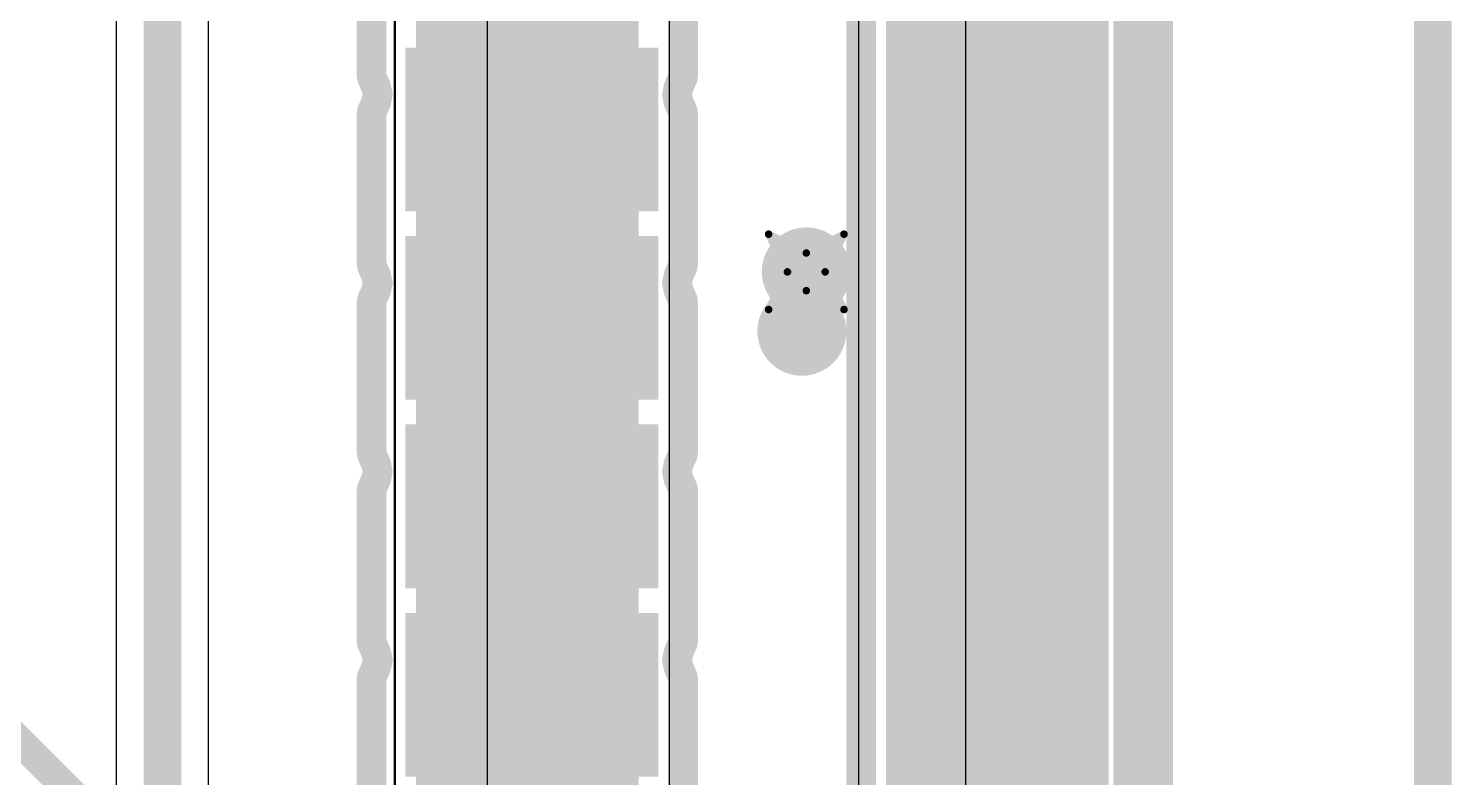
# Model space of a CAD drawing. Header units: inches. Extents: x 0 to 12.4, y -0.6 to 2.2.
# Drawn here: x 2.2605 to 2.638, y 1.3429 to 1.5416 of the extents above; entities that cross this region are included whole.
import ezdxf

# ---------------------------------------------------------------- set-up
doc = ezdxf.new("R2010")
doc.units = ezdxf.units.IN
doc.header["$MEASUREMENT"] = 0
for name, color, linetype in [('Board_Outline', 216, 'Continuous'), ('Bottom Layer', 5, 'Continuous'), ('Dimension', 6, 'Continuous'), ('Drill Drawing', 1, 'Continuous'), ('Top Layer', 1, 'Continuous'), ('Top Paste', 8, 'Continuous'), ('Top Solder', 216, 'Continuous'), ('Via Holes', 16, 'Continuous')]:
    doc.layers.add(name, color=color, linetype=linetype)

# ---------------------------------------------------------------- blocks, each defined once
blk = doc.blocks.new('41_SMD_UFL_M______17')
at = {"layer": 'Top Layer'}
for points in [[(0.31496, -0.03268), (0.37402, -0.03268), (0.37402, -0.06811), (0.31496, -0.06811)], [(0.31496, -0.08268), (0.37402, -0.08268), (0.37402, -0.11811), (0.31496, -0.11811)], [(0.31496, -0.13268), (0.37402, -0.13268), (0.37402, -0.16811), (0.31496, -0.16811)], [(0.31496, -0.18268), (0.37402, -0.18268), (0.37402, -0.21811), (0.31496, -0.21811)]]:
    blk.add_hatch(color=1, dxfattribs=at).paths.add_polyline_path(points)
at = {"layer": 'Top Paste'}
for points in [[(0.31496, -0.03268), (0.37402, -0.03268), (0.37402, -0.06811), (0.31496, -0.06811)], [(0.31496, -0.08268), (0.37402, -0.08268), (0.37402, -0.11811), (0.31496, -0.11811)], [(0.31496, -0.13268), (0.37402, -0.13268), (0.37402, -0.16811), (0.31496, -0.16811)], [(0.31496, -0.18268), (0.37402, -0.18268), (0.37402, -0.21811), (0.31496, -0.21811)]]:
    blk.add_hatch(color=8, dxfattribs=at).paths.add_polyline_path(points)
at = {"layer": 'Top Solder'}
for points in [[(0.31096, -0.02868), (0.37802, -0.02868), (0.37802, -0.07211), (0.31096, -0.07211)], [(0.31096, -0.07868), (0.37802, -0.07868), (0.37802, -0.12211), (0.31096, -0.12211)], [(0.31096, -0.12868), (0.37802, -0.12868), (0.37802, -0.17211), (0.31096, -0.17211)], [(0.31096, -0.17868), (0.37802, -0.17868), (0.37802, -0.22211), (0.31096, -0.22211)]]:
    blk.add_hatch(color=216, dxfattribs=at).paths.add_polyline_path(points)

msp = doc.modelspace()

# ---------------------------------------------------------------- hatches: boundary and pattern name
at = {"layer": 'Bottom Layer'}
h = msp.add_hatch(color=5, dxfattribs=at)
edge = h.paths.add_edge_path()
edge.add_arc((2.46682, 1.47706), 0.01181, 0, 360)
at = {"layer": 'Dimension'}
for points in [[(2.36328, 1.56681), (2.42234, 1.56681), (2.42234, 1.53137), (2.36328, 1.53137)], [(2.36328, 1.56681), (2.42234, 1.56681), (2.42234, 1.53137), (2.36328, 1.53137)], [(2.36328, 1.56681), (2.42234, 1.56681), (2.42234, 1.53137), (2.36328, 1.53137)], [(2.36328, 1.51681), (2.42234, 1.51681), (2.42234, 1.48137), (2.36328, 1.48137)], [(2.36328, 1.51681), (2.42234, 1.51681), (2.42234, 1.48137), (2.36328, 1.48137)], [(2.36328, 1.51681), (2.42234, 1.51681), (2.42234, 1.48137), (2.36328, 1.48137)], [(2.36328, 1.46681), (2.42234, 1.46681), (2.42234, 1.43137), (2.36328, 1.43137)], [(2.36328, 1.46681), (2.42234, 1.46681), (2.42234, 1.43137), (2.36328, 1.43137)], [(2.36328, 1.46681), (2.42234, 1.46681), (2.42234, 1.43137), (2.36328, 1.43137)], [(2.36328, 1.41681), (2.42234, 1.41681), (2.42234, 1.38137), (2.36328, 1.38137)], [(2.36328, 1.41681), (2.42234, 1.41681), (2.42234, 1.38137), (2.36328, 1.38137)], [(2.36328, 1.41681), (2.42234, 1.41681), (2.42234, 1.38137), (2.36328, 1.38137)], [(2.36328, 1.36681), (2.42234, 1.36681), (2.42234, 1.33137), (2.36328, 1.33137)], [(2.36328, 1.36681), (2.42234, 1.36681), (2.42234, 1.33137), (2.36328, 1.33137)], [(2.36328, 1.36681), (2.42234, 1.36681), (2.42234, 1.33137), (2.36328, 1.33137)]]:
    msp.add_hatch(color=6, dxfattribs=at).paths.add_polyline_path(points)
h = msp.add_hatch(color=6, dxfattribs=at)
edge = h.paths.add_edge_path()
edge.add_arc((2.46564, 1.4613), 0.01181, 0, 360)
at = {"layer": 'Top Layer'}
h = msp.add_hatch(color=1, dxfattribs=at)
edge = h.paths.add_edge_path()
edge.add_arc((2.46682, 1.47706), 0.01181, 0, 360)
at = {"layer": 'Via Holes'}
h = msp.add_hatch(color=7, dxfattribs=at)
edge = h.paths.add_edge_path()
edge.add_arc((2.46682, 1.47706), 0.00591, 0, 360)

# ---------------------------------------------------------------- linework, layer by layer
at = {"layer": 'Board_Outline'}
msp.add_lwpolyline([(2.55906, -0.43307, 0.01, 0.01, 0), (2.55906, 1.9685, 0.01, 0.01, 0)], format="xyseb", dxfattribs=at)
at = {"layer": 'Bottom Layer'}
for p, q in [((2.28376, 1.66663), (2.28376, 1.04793)), ((2.30824, 1.04793), (2.30824, 1.66663)), ((2.38224, 0.99192), (2.38224, 1.643)), ((2.35776, 1.63793), (2.35776, 0.99699)), ((2.48068, 1.57121), (2.48068, 0.97894))]:
    msp.add_line(p, q, dxfattribs=at)
for points in [[(2.296, 1.01094, 0.01, 0.01, 0), (2.296, 1.681, 0.01, 0.01, 0)], [(2.37, 0.99192, 0.01, 0.01, 0), (2.37, 1.643, 0.01, 0.01, 0)], [(2.51753, 0.97894, 0.05906, 0.05906, 0), (2.51753, 1.58647, 0.05906, 0.05906, 0)]]:
    msp.add_lwpolyline(points, format="xyseb", dxfattribs=at)
at = {"layer": 'Dimension'}
for points in [[(2.633, 1.03263, 0.01, 0.01, 0), (2.633, 1.9685, 0.01, 0.01, 0)], [(2.55224, -0.41963, 0.00787, 0.00787, 0), (2.55224, 1.95639, 0.00787, 0.00787, 0)], [(2.52076, 1.16208, 0.00787, 0.00787, 0), (2.52076, 1.64437, 0.00787, 0.00787, 0)], [(2.53653, 1.16084, 0.00787, 0.00787, 0), (2.53653, 1.64561, 0.00787, 0.00787, 0)], [(2.49714, 1.16996, 0.00787, 0.00787, 0), (2.49714, 1.63846, 0.00787, 0.00787, 0)], [(2.48137, 1.25524, 0.00787, 0.00787, 0), (2.48137, 1.62991, 0.00787, 0.00787, 0)], [(2.35145, 1.52975, 0.00787, 0.00787, 0), (2.35145, 1.56843, 0.00787, 0.00787, 0)], [(2.43417, 1.56857, 0.00787, 0.00787, 0), (2.43417, 1.52961, 0.00787, 0.00787, 0)], [(2.35145, 1.52975, 0.00787, 0.00787, 0), (2.35145, 1.52961, 0.00787, 0.00787, 0)], [(2.35145, 1.52975, 0.00787, 0.00787, 0), (2.35145, 1.52975, 0.00787, 0.00787, 0)], [(2.35145, 1.52961, 0.00787, 0.00787, 0), (2.35147, 1.52947, 0.00787, 0.00787, 0)], [(2.35147, 1.52947, 0.00787, 0.00787, 0), (2.35152, 1.52898, 0.00787, 0.00787, 0)], [(2.35147, 1.52947, 0.00787, 0.00787, 0), (2.35147, 1.52947, 0.00787, 0.00787, 0)], [(2.35152, 1.52898, 0.00787, 0.00787, 0), (2.35157, 1.52862, 0.00787, 0.00787, 0)], [(2.43405, 1.52862, 0.00787, 0.00787, 0), (2.43417, 1.52961, 0.00787, 0.00787, 0)], [(2.35157, 1.52862, 0.00787, 0.00787, 0), (2.35171, 1.52828, 0.00787, 0.00787, 0)], [(2.35171, 1.52828, 0.00787, 0.00787, 0), (2.35269, 1.52606, 0.00787, 0.00787, 0)], [(2.35171, 1.52828, 0.00787, 0.00787, 0), (2.35171, 1.52828, 0.00787, 0.00787, 0)], [(2.35269, 1.52606, 0.00787, 0.00787, 0), (2.35311, 1.52409, 0.00787, 0.00787, 0)], [(2.43251, 1.52409, 0.00787, 0.00787, 0), (2.43292, 1.52606, 0.00787, 0.00787, 0)], [(2.43292, 1.52606, 0.00787, 0.00787, 0), (2.43405, 1.52862, 0.00787, 0.00787, 0)], [(2.35171, 1.5199, 0.00787, 0.00787, 0), (2.35269, 1.52212, 0.00787, 0.00787, 0)], [(2.35269, 1.52212, 0.00787, 0.00787, 0), (2.35311, 1.52409, 0.00787, 0.00787, 0)], [(2.43251, 1.52409, 0.00787, 0.00787, 0), (2.43292, 1.52212, 0.00787, 0.00787, 0)], [(2.43292, 1.52212, 0.00787, 0.00787, 0), (2.43405, 1.51956, 0.00787, 0.00787, 0)], [(2.35145, 1.51857, 0.00787, 0.00787, 0), (2.35147, 1.51871, 0.00787, 0.00787, 0)], [(2.35145, 1.51843, 0.00787, 0.00787, 0), (2.35145, 1.51857, 0.00787, 0.00787, 0)], [(2.35145, 1.47975, 0.00787, 0.00787, 0), (2.35145, 1.51843, 0.00787, 0.00787, 0)], [(2.35147, 1.51871, 0.00787, 0.00787, 0), (2.35152, 1.5192, 0.00787, 0.00787, 0)], [(2.35147, 1.51871, 0.00787, 0.00787, 0), (2.35147, 1.51871, 0.00787, 0.00787, 0)], [(2.35152, 1.5192, 0.00787, 0.00787, 0), (2.35157, 1.51956, 0.00787, 0.00787, 0)], [(2.35157, 1.51956, 0.00787, 0.00787, 0), (2.35171, 1.5199, 0.00787, 0.00787, 0)], [(2.35171, 1.5199, 0.00787, 0.00787, 0), (2.35171, 1.5199, 0.00787, 0.00787, 0)], [(2.43405, 1.51956, 0.00787, 0.00787, 0), (2.43417, 1.51857, 0.00787, 0.00787, 0)], [(2.43417, 1.51857, 0.00787, 0.00787, 0), (2.43417, 1.47961, 0.00787, 0.00787, 0)], [(2.35145, 1.47975, 0.00787, 0.00787, 0), (2.35145, 1.47961, 0.00787, 0.00787, 0)], [(2.35145, 1.47975, 0.00787, 0.00787, 0), (2.35145, 1.47975, 0.00787, 0.00787, 0)], [(2.35145, 1.47961, 0.00787, 0.00787, 0), (2.35147, 1.47947, 0.00787, 0.00787, 0)], [(2.35147, 1.47947, 0.00787, 0.00787, 0), (2.35152, 1.47898, 0.00787, 0.00787, 0)], [(2.35147, 1.47947, 0.00787, 0.00787, 0), (2.35147, 1.47947, 0.00787, 0.00787, 0)], [(2.35152, 1.47898, 0.00787, 0.00787, 0), (2.35157, 1.47862, 0.00787, 0.00787, 0)], [(2.35157, 1.47862, 0.00787, 0.00787, 0), (2.35171, 1.47828, 0.00787, 0.00787, 0)], [(2.35171, 1.47828, 0.00787, 0.00787, 0), (2.35269, 1.47606, 0.00787, 0.00787, 0)], [(2.35171, 1.47828, 0.00787, 0.00787, 0), (2.35171, 1.47828, 0.00787, 0.00787, 0)], [(2.35269, 1.47606, 0.00787, 0.00787, 0), (2.35311, 1.47409, 0.00787, 0.00787, 0)], [(2.43251, 1.47409, 0.00787, 0.00787, 0), (2.43292, 1.47606, 0.00787, 0.00787, 0)], [(2.43292, 1.47606, 0.00787, 0.00787, 0), (2.43405, 1.47862, 0.00787, 0.00787, 0)], [(2.43405, 1.47862, 0.00787, 0.00787, 0), (2.43417, 1.47961, 0.00787, 0.00787, 0)], [(2.35269, 1.47212, 0.00787, 0.00787, 0), (2.35311, 1.47409, 0.00787, 0.00787, 0)], [(2.43251, 1.47409, 0.00787, 0.00787, 0), (2.43292, 1.47212, 0.00787, 0.00787, 0)], [(2.35145, 1.46857, 0.00787, 0.00787, 0), (2.35147, 1.46871, 0.00787, 0.00787, 0)], [(2.35145, 1.46843, 0.00787, 0.00787, 0), (2.35145, 1.46857, 0.00787, 0.00787, 0)], [(2.35147, 1.46871, 0.00787, 0.00787, 0), (2.35152, 1.4692, 0.00787, 0.00787, 0)], [(2.35147, 1.46871, 0.00787, 0.00787, 0), (2.35147, 1.46871, 0.00787, 0.00787, 0)], [(2.35152, 1.4692, 0.00787, 0.00787, 0), (2.35157, 1.46956, 0.00787, 0.00787, 0)], [(2.35157, 1.46956, 0.00787, 0.00787, 0), (2.35171, 1.4699, 0.00787, 0.00787, 0)], [(2.35171, 1.4699, 0.00787, 0.00787, 0), (2.35269, 1.47212, 0.00787, 0.00787, 0)], [(2.35171, 1.4699, 0.00787, 0.00787, 0), (2.35171, 1.4699, 0.00787, 0.00787, 0)], [(2.43292, 1.47212, 0.00787, 0.00787, 0), (2.43405, 1.46956, 0.00787, 0.00787, 0)], [(2.43405, 1.46956, 0.00787, 0.00787, 0), (2.43417, 1.46857, 0.00787, 0.00787, 0)], [(2.43417, 1.46857, 0.00787, 0.00787, 0), (2.43417, 1.42961, 0.00787, 0.00787, 0)], [(2.35145, 1.42975, 0.00787, 0.00787, 0), (2.35145, 1.46843, 0.00787, 0.00787, 0)], [(2.35145, 1.42975, 0.00787, 0.00787, 0), (2.35145, 1.42961, 0.00787, 0.00787, 0)], [(2.35145, 1.42975, 0.00787, 0.00787, 0), (2.35145, 1.42975, 0.00787, 0.00787, 0)], [(2.35145, 1.42961, 0.00787, 0.00787, 0), (2.35147, 1.42947, 0.00787, 0.00787, 0)], [(2.35147, 1.42947, 0.00787, 0.00787, 0), (2.35152, 1.42898, 0.00787, 0.00787, 0)], [(2.35147, 1.42947, 0.00787, 0.00787, 0), (2.35147, 1.42947, 0.00787, 0.00787, 0)], [(2.35152, 1.42898, 0.00787, 0.00787, 0), (2.35157, 1.42862, 0.00787, 0.00787, 0)], [(2.35157, 1.42862, 0.00787, 0.00787, 0), (2.35171, 1.42828, 0.00787, 0.00787, 0)], [(2.35171, 1.42828, 0.00787, 0.00787, 0), (2.35269, 1.42606, 0.00787, 0.00787, 0)], [(2.35171, 1.42828, 0.00787, 0.00787, 0), (2.35171, 1.42828, 0.00787, 0.00787, 0)], [(2.43292, 1.42606, 0.00787, 0.00787, 0), (2.43405, 1.42862, 0.00787, 0.00787, 0)], [(2.43405, 1.42862, 0.00787, 0.00787, 0), (2.43417, 1.42961, 0.00787, 0.00787, 0)], [(2.35269, 1.42606, 0.00787, 0.00787, 0), (2.35311, 1.42409, 0.00787, 0.00787, 0)], [(2.35269, 1.42212, 0.00787, 0.00787, 0), (2.35311, 1.42409, 0.00787, 0.00787, 0)], [(2.43251, 1.42409, 0.00787, 0.00787, 0), (2.43292, 1.42606, 0.00787, 0.00787, 0)], [(2.43251, 1.42409, 0.00787, 0.00787, 0), (2.43292, 1.42212, 0.00787, 0.00787, 0)], [(2.35152, 1.4192, 0.00787, 0.00787, 0), (2.35157, 1.41956, 0.00787, 0.00787, 0)], [(2.35157, 1.41956, 0.00787, 0.00787, 0), (2.35171, 1.4199, 0.00787, 0.00787, 0)], [(2.35171, 1.4199, 0.00787, 0.00787, 0), (2.35269, 1.42212, 0.00787, 0.00787, 0)], [(2.35171, 1.4199, 0.00787, 0.00787, 0), (2.35171, 1.4199, 0.00787, 0.00787, 0)], [(2.43292, 1.42212, 0.00787, 0.00787, 0), (2.43405, 1.41956, 0.00787, 0.00787, 0)], [(2.43405, 1.41956, 0.00787, 0.00787, 0), (2.43417, 1.41857, 0.00787, 0.00787, 0)], [(2.35145, 1.41857, 0.00787, 0.00787, 0), (2.35147, 1.41871, 0.00787, 0.00787, 0)], [(2.35145, 1.41843, 0.00787, 0.00787, 0), (2.35145, 1.41857, 0.00787, 0.00787, 0)], [(2.35145, 1.37975, 0.00787, 0.00787, 0), (2.35145, 1.41843, 0.00787, 0.00787, 0)], [(2.35147, 1.41871, 0.00787, 0.00787, 0), (2.35152, 1.4192, 0.00787, 0.00787, 0)], [(2.35147, 1.41871, 0.00787, 0.00787, 0), (2.35147, 1.41871, 0.00787, 0.00787, 0)], [(2.43417, 1.41857, 0.00787, 0.00787, 0), (2.43417, 1.37961, 0.00787, 0.00787, 0)], [(2.22395, 1.38671, 0.00787, 0.00787, 0), (2.3131, 1.29755, 0.00787, 0.00787, 0)], [(2.35145, 1.37975, 0.00787, 0.00787, 0), (2.35145, 1.37961, 0.00787, 0.00787, 0)], [(2.35145, 1.37975, 0.00787, 0.00787, 0), (2.35145, 1.37975, 0.00787, 0.00787, 0)], [(2.35145, 1.37961, 0.00787, 0.00787, 0), (2.35147, 1.37947, 0.00787, 0.00787, 0)], [(2.35147, 1.37947, 0.00787, 0.00787, 0), (2.35151, 1.3791, 0.00787, 0.00787, 0)], [(2.35147, 1.37947, 0.00787, 0.00787, 0), (2.35147, 1.37947, 0.00787, 0.00787, 0)], [(2.35151, 1.3791, 0.00787, 0.00787, 0), (2.35157, 1.37862, 0.00787, 0.00787, 0)], [(2.35157, 1.37862, 0.00787, 0.00787, 0), (2.35171, 1.37828, 0.00787, 0.00787, 0)], [(2.35171, 1.37828, 0.00787, 0.00787, 0), (2.35269, 1.37606, 0.00787, 0.00787, 0)], [(2.35171, 1.37828, 0.00787, 0.00787, 0), (2.35171, 1.37828, 0.00787, 0.00787, 0)], [(2.43298, 1.3762, 0.00787, 0.00787, 0), (2.43405, 1.37862, 0.00787, 0.00787, 0)], [(2.43405, 1.37862, 0.00787, 0.00787, 0), (2.43417, 1.37961, 0.00787, 0.00787, 0)], [(2.35269, 1.37606, 0.00787, 0.00787, 0), (2.35311, 1.37409, 0.00787, 0.00787, 0)], [(2.43251, 1.37409, 0.00787, 0.00787, 0), (2.43292, 1.37606, 0.00787, 0.00787, 0)], [(2.43292, 1.37606, 0.00787, 0.00787, 0), (2.43298, 1.3762, 0.00787, 0.00787, 0)], [(2.35171, 1.3699, 0.00787, 0.00787, 0), (2.35269, 1.37212, 0.00787, 0.00787, 0)], [(2.35269, 1.37212, 0.00787, 0.00787, 0), (2.35311, 1.37409, 0.00787, 0.00787, 0)], [(2.43251, 1.37409, 0.00787, 0.00787, 0), (2.43292, 1.37212, 0.00787, 0.00787, 0)], [(2.43292, 1.37212, 0.00787, 0.00787, 0), (2.43405, 1.36956, 0.00787, 0.00787, 0)], [(2.35145, 1.36857, 0.00787, 0.00787, 0), (2.35147, 1.36871, 0.00787, 0.00787, 0)], [(2.35145, 1.36843, 0.00787, 0.00787, 0), (2.35145, 1.36857, 0.00787, 0.00787, 0)], [(2.35145, 1.32975, 0.00787, 0.00787, 0), (2.35145, 1.36843, 0.00787, 0.00787, 0)], [(2.35147, 1.36871, 0.00787, 0.00787, 0), (2.35152, 1.3692, 0.00787, 0.00787, 0)], [(2.35147, 1.36871, 0.00787, 0.00787, 0), (2.35147, 1.36871, 0.00787, 0.00787, 0)], [(2.35152, 1.3692, 0.00787, 0.00787, 0), (2.35157, 1.36956, 0.00787, 0.00787, 0)], [(2.35157, 1.36956, 0.00787, 0.00787, 0), (2.35171, 1.3699, 0.00787, 0.00787, 0)], [(2.35171, 1.3699, 0.00787, 0.00787, 0), (2.35171, 1.3699, 0.00787, 0.00787, 0)], [(2.43405, 1.36956, 0.00787, 0.00787, 0), (2.43417, 1.36857, 0.00787, 0.00787, 0)], [(2.43417, 1.36857, 0.00787, 0.00787, 0), (2.43417, 1.32961, 0.00787, 0.00787, 0)]]:
    msp.add_lwpolyline(points, format="xyseb", dxfattribs=at)
for points in [[(2.34948, 1.52975, 0.00394, 0.00394, 1), (2.35342, 1.52975, 0.00394, 0.00394, 1)], [(2.34948, 1.52975, 0.00394, 0.00394, 1), (2.35342, 1.52975, 0.00394, 0.00394, 1)], [(2.34948, 1.52975, 0.00394, 0.00394, 1), (2.35342, 1.52975, 0.00394, 0.00394, 1)], [(2.34948, 1.52975, 0.00394, 0.00394, 1), (2.35342, 1.52975, 0.00394, 0.00394, 1)], [(2.34948, 1.52961, 0.00394, 0.00394, 1), (2.35342, 1.52961, 0.00394, 0.00394, 1)], [(2.34948, 1.52961, 0.00394, 0.00394, 1), (2.35342, 1.52961, 0.00394, 0.00394, 1)], [(2.3495, 1.52947, 0.00394, 0.00394, 1), (2.35344, 1.52947, 0.00394, 0.00394, 1)], [(2.3495, 1.52947, 0.00394, 0.00394, 1), (2.35344, 1.52947, 0.00394, 0.00394, 1)], [(2.3495, 1.52947, 0.00394, 0.00394, 1), (2.35344, 1.52947, 0.00394, 0.00394, 1)], [(2.3495, 1.52947, 0.00394, 0.00394, 1), (2.35344, 1.52947, 0.00394, 0.00394, 1)], [(2.34955, 1.52898, 0.00394, 0.00394, 1), (2.35349, 1.52898, 0.00394, 0.00394, 1)], [(2.34955, 1.52898, 0.00394, 0.00394, 1), (2.35349, 1.52898, 0.00394, 0.00394, 1)], [(2.4322, 1.52961, 0.00394, 0.00394, 1), (2.43614, 1.52961, 0.00394, 0.00394, 1)], [(2.4322, 1.52961, 0.00394, 0.00394, 1), (2.43614, 1.52961, 0.00394, 0.00394, 1)], [(2.3496, 1.52862, 0.00394, 0.00394, 1), (2.35353, 1.52862, 0.00394, 0.00394, 1)], [(2.3496, 1.52862, 0.00394, 0.00394, 1), (2.35353, 1.52862, 0.00394, 0.00394, 1)], [(2.34975, 1.52828, 0.00394, 0.00394, 1), (2.35368, 1.52828, 0.00394, 0.00394, 1)], [(2.34975, 1.52828, 0.00394, 0.00394, 1), (2.35368, 1.52828, 0.00394, 0.00394, 1)], [(2.34975, 1.52828, 0.00394, 0.00394, 1), (2.35368, 1.52828, 0.00394, 0.00394, 1)], [(2.34975, 1.52828, 0.00394, 0.00394, 1), (2.35368, 1.52828, 0.00394, 0.00394, 1)], [(2.35073, 1.52606, 0.00394, 0.00394, 1), (2.35466, 1.52606, 0.00394, 0.00394, 1)], [(2.35073, 1.52606, 0.00394, 0.00394, 1), (2.35466, 1.52606, 0.00394, 0.00394, 1)], [(2.43096, 1.52606, 0.00394, 0.00394, 1), (2.43489, 1.52606, 0.00394, 0.00394, 1)], [(2.43096, 1.52606, 0.00394, 0.00394, 1), (2.43489, 1.52606, 0.00394, 0.00394, 1)], [(2.43208, 1.52862, 0.00394, 0.00394, 1), (2.43602, 1.52862, 0.00394, 0.00394, 1)], [(2.43208, 1.52862, 0.00394, 0.00394, 1), (2.43602, 1.52862, 0.00394, 0.00394, 1)], [(2.35073, 1.52212, 0.00394, 0.00394, 1), (2.35466, 1.52212, 0.00394, 0.00394, 1)], [(2.35073, 1.52212, 0.00394, 0.00394, 1), (2.35466, 1.52212, 0.00394, 0.00394, 1)], [(2.35114, 1.52409, 0.00394, 0.00394, 1), (2.35508, 1.52409, 0.00394, 0.00394, 1)], [(2.35114, 1.52409, 0.00394, 0.00394, 1), (2.35508, 1.52409, 0.00394, 0.00394, 1)], [(2.43054, 1.52409, 0.00394, 0.00394, 1), (2.43448, 1.52409, 0.00394, 0.00394, 1)], [(2.43054, 1.52409, 0.00394, 0.00394, 1), (2.43448, 1.52409, 0.00394, 0.00394, 1)], [(2.43096, 1.52212, 0.00394, 0.00394, 1), (2.43489, 1.52212, 0.00394, 0.00394, 1)], [(2.43096, 1.52212, 0.00394, 0.00394, 1), (2.43489, 1.52212, 0.00394, 0.00394, 1)], [(2.34948, 1.51857, 0.00394, 0.00394, 1), (2.35342, 1.51857, 0.00394, 0.00394, 1)], [(2.34948, 1.51857, 0.00394, 0.00394, 1), (2.35342, 1.51857, 0.00394, 0.00394, 1)], [(2.34948, 1.51843, 0.00394, 0.00394, 1), (2.35342, 1.51843, 0.00394, 0.00394, 1)], [(2.34948, 1.51843, 0.00394, 0.00394, 1), (2.35342, 1.51843, 0.00394, 0.00394, 1)], [(2.3495, 1.51871, 0.00394, 0.00394, 1), (2.35344, 1.51871, 0.00394, 0.00394, 1)], [(2.3495, 1.51871, 0.00394, 0.00394, 1), (2.35344, 1.51871, 0.00394, 0.00394, 1)], [(2.3495, 1.51871, 0.00394, 0.00394, 1), (2.35344, 1.51871, 0.00394, 0.00394, 1)], [(2.3495, 1.51871, 0.00394, 0.00394, 1), (2.35344, 1.51871, 0.00394, 0.00394, 1)], [(2.34955, 1.5192, 0.00394, 0.00394, 1), (2.35349, 1.5192, 0.00394, 0.00394, 1)], [(2.34955, 1.5192, 0.00394, 0.00394, 1), (2.35349, 1.5192, 0.00394, 0.00394, 1)], [(2.3496, 1.51956, 0.00394, 0.00394, 1), (2.35353, 1.51956, 0.00394, 0.00394, 1)], [(2.3496, 1.51956, 0.00394, 0.00394, 1), (2.35353, 1.51956, 0.00394, 0.00394, 1)], [(2.34975, 1.5199, 0.00394, 0.00394, 1), (2.35368, 1.5199, 0.00394, 0.00394, 1)], [(2.34975, 1.5199, 0.00394, 0.00394, 1), (2.35368, 1.5199, 0.00394, 0.00394, 1)], [(2.34975, 1.5199, 0.00394, 0.00394, 1), (2.35368, 1.5199, 0.00394, 0.00394, 1)], [(2.34975, 1.5199, 0.00394, 0.00394, 1), (2.35368, 1.5199, 0.00394, 0.00394, 1)], [(2.43208, 1.51956, 0.00394, 0.00394, 1), (2.43602, 1.51956, 0.00394, 0.00394, 1)], [(2.43208, 1.51956, 0.00394, 0.00394, 1), (2.43602, 1.51956, 0.00394, 0.00394, 1)], [(2.4322, 1.51857, 0.00394, 0.00394, 1), (2.43614, 1.51857, 0.00394, 0.00394, 1)], [(2.4322, 1.51857, 0.00394, 0.00394, 1), (2.43614, 1.51857, 0.00394, 0.00394, 1)], [(2.34948, 1.47975, 0.00394, 0.00394, 1), (2.35342, 1.47975, 0.00394, 0.00394, 1)], [(2.34948, 1.47975, 0.00394, 0.00394, 1), (2.35342, 1.47975, 0.00394, 0.00394, 1)], [(2.34948, 1.47975, 0.00394, 0.00394, 1), (2.35342, 1.47975, 0.00394, 0.00394, 1)], [(2.34948, 1.47975, 0.00394, 0.00394, 1), (2.35342, 1.47975, 0.00394, 0.00394, 1)], [(2.34948, 1.47961, 0.00394, 0.00394, 1), (2.35342, 1.47961, 0.00394, 0.00394, 1)], [(2.34948, 1.47961, 0.00394, 0.00394, 1), (2.35342, 1.47961, 0.00394, 0.00394, 1)], [(2.3495, 1.47947, 0.00394, 0.00394, 1), (2.35344, 1.47947, 0.00394, 0.00394, 1)], [(2.3495, 1.47947, 0.00394, 0.00394, 1), (2.35344, 1.47947, 0.00394, 0.00394, 1)], [(2.3495, 1.47947, 0.00394, 0.00394, 1), (2.35344, 1.47947, 0.00394, 0.00394, 1)], [(2.3495, 1.47947, 0.00394, 0.00394, 1), (2.35344, 1.47947, 0.00394, 0.00394, 1)], [(2.34955, 1.47898, 0.00394, 0.00394, 1), (2.35349, 1.47898, 0.00394, 0.00394, 1)], [(2.34955, 1.47898, 0.00394, 0.00394, 1), (2.35349, 1.47898, 0.00394, 0.00394, 1)], [(2.3496, 1.47862, 0.00394, 0.00394, 1), (2.35353, 1.47862, 0.00394, 0.00394, 1)], [(2.3496, 1.47862, 0.00394, 0.00394, 1), (2.35353, 1.47862, 0.00394, 0.00394, 1)], [(2.34975, 1.47828, 0.00394, 0.00394, 1), (2.35368, 1.47828, 0.00394, 0.00394, 1)], [(2.34975, 1.47828, 0.00394, 0.00394, 1), (2.35368, 1.47828, 0.00394, 0.00394, 1)], [(2.34975, 1.47828, 0.00394, 0.00394, 1), (2.35368, 1.47828, 0.00394, 0.00394, 1)], [(2.34975, 1.47828, 0.00394, 0.00394, 1), (2.35368, 1.47828, 0.00394, 0.00394, 1)], [(2.35073, 1.47606, 0.00394, 0.00394, 1), (2.35466, 1.47606, 0.00394, 0.00394, 1)], [(2.35073, 1.47606, 0.00394, 0.00394, 1), (2.35466, 1.47606, 0.00394, 0.00394, 1)], [(2.43096, 1.47606, 0.00394, 0.00394, 1), (2.43489, 1.47606, 0.00394, 0.00394, 1)], [(2.43096, 1.47606, 0.00394, 0.00394, 1), (2.43489, 1.47606, 0.00394, 0.00394, 1)], [(2.43208, 1.47862, 0.00394, 0.00394, 1), (2.43602, 1.47862, 0.00394, 0.00394, 1)], [(2.43208, 1.47862, 0.00394, 0.00394, 1), (2.43602, 1.47862, 0.00394, 0.00394, 1)], [(2.4322, 1.47961, 0.00394, 0.00394, 1), (2.43614, 1.47961, 0.00394, 0.00394, 1)], [(2.4322, 1.47961, 0.00394, 0.00394, 1), (2.43614, 1.47961, 0.00394, 0.00394, 1)], [(2.35114, 1.47409, 0.00394, 0.00394, 1), (2.35508, 1.47409, 0.00394, 0.00394, 1)], [(2.35114, 1.47409, 0.00394, 0.00394, 1), (2.35508, 1.47409, 0.00394, 0.00394, 1)], [(2.43054, 1.47409, 0.00394, 0.00394, 1), (2.43448, 1.47409, 0.00394, 0.00394, 1)], [(2.43054, 1.47409, 0.00394, 0.00394, 1), (2.43448, 1.47409, 0.00394, 0.00394, 1)], [(2.34948, 1.46857, 0.00394, 0.00394, 1), (2.35342, 1.46857, 0.00394, 0.00394, 1)], [(2.34948, 1.46857, 0.00394, 0.00394, 1), (2.35342, 1.46857, 0.00394, 0.00394, 1)], [(2.3495, 1.46871, 0.00394, 0.00394, 1), (2.35344, 1.46871, 0.00394, 0.00394, 1)], [(2.3495, 1.46871, 0.00394, 0.00394, 1), (2.35344, 1.46871, 0.00394, 0.00394, 1)], [(2.3495, 1.46871, 0.00394, 0.00394, 1), (2.35344, 1.46871, 0.00394, 0.00394, 1)], [(2.3495, 1.46871, 0.00394, 0.00394, 1), (2.35344, 1.46871, 0.00394, 0.00394, 1)], [(2.34955, 1.4692, 0.00394, 0.00394, 1), (2.35349, 1.4692, 0.00394, 0.00394, 1)], [(2.34955, 1.4692, 0.00394, 0.00394, 1), (2.35349, 1.4692, 0.00394, 0.00394, 1)], [(2.3496, 1.46956, 0.00394, 0.00394, 1), (2.35353, 1.46956, 0.00394, 0.00394, 1)], [(2.3496, 1.46956, 0.00394, 0.00394, 1), (2.35353, 1.46956, 0.00394, 0.00394, 1)], [(2.34975, 1.4699, 0.00394, 0.00394, 1), (2.35368, 1.4699, 0.00394, 0.00394, 1)], [(2.34975, 1.4699, 0.00394, 0.00394, 1), (2.35368, 1.4699, 0.00394, 0.00394, 1)], [(2.34975, 1.4699, 0.00394, 0.00394, 1), (2.35368, 1.4699, 0.00394, 0.00394, 1)], [(2.34975, 1.4699, 0.00394, 0.00394, 1), (2.35368, 1.4699, 0.00394, 0.00394, 1)], [(2.35073, 1.47212, 0.00394, 0.00394, 1), (2.35466, 1.47212, 0.00394, 0.00394, 1)], [(2.35073, 1.47212, 0.00394, 0.00394, 1), (2.35466, 1.47212, 0.00394, 0.00394, 1)], [(2.43096, 1.47212, 0.00394, 0.00394, 1), (2.43489, 1.47212, 0.00394, 0.00394, 1)], [(2.43096, 1.47212, 0.00394, 0.00394, 1), (2.43489, 1.47212, 0.00394, 0.00394, 1)], [(2.43208, 1.46956, 0.00394, 0.00394, 1), (2.43602, 1.46956, 0.00394, 0.00394, 1)], [(2.43208, 1.46956, 0.00394, 0.00394, 1), (2.43602, 1.46956, 0.00394, 0.00394, 1)], [(2.4322, 1.46857, 0.00394, 0.00394, 1), (2.43614, 1.46857, 0.00394, 0.00394, 1)], [(2.4322, 1.46857, 0.00394, 0.00394, 1), (2.43614, 1.46857, 0.00394, 0.00394, 1)], [(2.34948, 1.46843, 0.00394, 0.00394, 1), (2.35342, 1.46843, 0.00394, 0.00394, 1)], [(2.34948, 1.46843, 0.00394, 0.00394, 1), (2.35342, 1.46843, 0.00394, 0.00394, 1)], [(2.34948, 1.42975, 0.00394, 0.00394, 1), (2.35342, 1.42975, 0.00394, 0.00394, 1)], [(2.34948, 1.42975, 0.00394, 0.00394, 1), (2.35342, 1.42975, 0.00394, 0.00394, 1)], [(2.34948, 1.42975, 0.00394, 0.00394, 1), (2.35342, 1.42975, 0.00394, 0.00394, 1)], [(2.34948, 1.42975, 0.00394, 0.00394, 1), (2.35342, 1.42975, 0.00394, 0.00394, 1)], [(2.34948, 1.42961, 0.00394, 0.00394, 1), (2.35342, 1.42961, 0.00394, 0.00394, 1)], [(2.34948, 1.42961, 0.00394, 0.00394, 1), (2.35342, 1.42961, 0.00394, 0.00394, 1)], [(2.3495, 1.42947, 0.00394, 0.00394, 1), (2.35344, 1.42947, 0.00394, 0.00394, 1)], [(2.3495, 1.42947, 0.00394, 0.00394, 1), (2.35344, 1.42947, 0.00394, 0.00394, 1)], [(2.3495, 1.42947, 0.00394, 0.00394, 1), (2.35344, 1.42947, 0.00394, 0.00394, 1)], [(2.3495, 1.42947, 0.00394, 0.00394, 1), (2.35344, 1.42947, 0.00394, 0.00394, 1)], [(2.34955, 1.42898, 0.00394, 0.00394, 1), (2.35349, 1.42898, 0.00394, 0.00394, 1)], [(2.34955, 1.42898, 0.00394, 0.00394, 1), (2.35349, 1.42898, 0.00394, 0.00394, 1)], [(2.3496, 1.42862, 0.00394, 0.00394, 1), (2.35353, 1.42862, 0.00394, 0.00394, 1)], [(2.3496, 1.42862, 0.00394, 0.00394, 1), (2.35353, 1.42862, 0.00394, 0.00394, 1)], [(2.34975, 1.42828, 0.00394, 0.00394, 1), (2.35368, 1.42828, 0.00394, 0.00394, 1)], [(2.34975, 1.42828, 0.00394, 0.00394, 1), (2.35368, 1.42828, 0.00394, 0.00394, 1)], [(2.34975, 1.42828, 0.00394, 0.00394, 1), (2.35368, 1.42828, 0.00394, 0.00394, 1)], [(2.34975, 1.42828, 0.00394, 0.00394, 1), (2.35368, 1.42828, 0.00394, 0.00394, 1)], [(2.43208, 1.42862, 0.00394, 0.00394, 1), (2.43602, 1.42862, 0.00394, 0.00394, 1)], [(2.43208, 1.42862, 0.00394, 0.00394, 1), (2.43602, 1.42862, 0.00394, 0.00394, 1)], [(2.4322, 1.42961, 0.00394, 0.00394, 1), (2.43614, 1.42961, 0.00394, 0.00394, 1)], [(2.4322, 1.42961, 0.00394, 0.00394, 1), (2.43614, 1.42961, 0.00394, 0.00394, 1)], [(2.35073, 1.42606, 0.00394, 0.00394, 1), (2.35466, 1.42606, 0.00394, 0.00394, 1)], [(2.35073, 1.42606, 0.00394, 0.00394, 1), (2.35466, 1.42606, 0.00394, 0.00394, 1)], [(2.35114, 1.42409, 0.00394, 0.00394, 1), (2.35508, 1.42409, 0.00394, 0.00394, 1)], [(2.35114, 1.42409, 0.00394, 0.00394, 1), (2.35508, 1.42409, 0.00394, 0.00394, 1)], [(2.43054, 1.42409, 0.00394, 0.00394, 1), (2.43448, 1.42409, 0.00394, 0.00394, 1)], [(2.43054, 1.42409, 0.00394, 0.00394, 1), (2.43448, 1.42409, 0.00394, 0.00394, 1)], [(2.43096, 1.42606, 0.00394, 0.00394, 1), (2.43489, 1.42606, 0.00394, 0.00394, 1)], [(2.43096, 1.42606, 0.00394, 0.00394, 1), (2.43489, 1.42606, 0.00394, 0.00394, 1)], [(2.3496, 1.41956, 0.00394, 0.00394, 1), (2.35353, 1.41956, 0.00394, 0.00394, 1)], [(2.3496, 1.41956, 0.00394, 0.00394, 1), (2.35353, 1.41956, 0.00394, 0.00394, 1)], [(2.34975, 1.4199, 0.00394, 0.00394, 1), (2.35368, 1.4199, 0.00394, 0.00394, 1)], [(2.34975, 1.4199, 0.00394, 0.00394, 1), (2.35368, 1.4199, 0.00394, 0.00394, 1)], [(2.34975, 1.4199, 0.00394, 0.00394, 1), (2.35368, 1.4199, 0.00394, 0.00394, 1)], [(2.34975, 1.4199, 0.00394, 0.00394, 1), (2.35368, 1.4199, 0.00394, 0.00394, 1)], [(2.35073, 1.42212, 0.00394, 0.00394, 1), (2.35466, 1.42212, 0.00394, 0.00394, 1)], [(2.35073, 1.42212, 0.00394, 0.00394, 1), (2.35466, 1.42212, 0.00394, 0.00394, 1)], [(2.43096, 1.42212, 0.00394, 0.00394, 1), (2.43489, 1.42212, 0.00394, 0.00394, 1)], [(2.43096, 1.42212, 0.00394, 0.00394, 1), (2.43489, 1.42212, 0.00394, 0.00394, 1)], [(2.43208, 1.41956, 0.00394, 0.00394, 1), (2.43602, 1.41956, 0.00394, 0.00394, 1)], [(2.43208, 1.41956, 0.00394, 0.00394, 1), (2.43602, 1.41956, 0.00394, 0.00394, 1)], [(2.34948, 1.41857, 0.00394, 0.00394, 1), (2.35342, 1.41857, 0.00394, 0.00394, 1)], [(2.34948, 1.41857, 0.00394, 0.00394, 1), (2.35342, 1.41857, 0.00394, 0.00394, 1)], [(2.34948, 1.41843, 0.00394, 0.00394, 1), (2.35342, 1.41843, 0.00394, 0.00394, 1)], [(2.34948, 1.41843, 0.00394, 0.00394, 1), (2.35342, 1.41843, 0.00394, 0.00394, 1)], [(2.3495, 1.41871, 0.00394, 0.00394, 1), (2.35344, 1.41871, 0.00394, 0.00394, 1)], [(2.3495, 1.41871, 0.00394, 0.00394, 1), (2.35344, 1.41871, 0.00394, 0.00394, 1)], [(2.3495, 1.41871, 0.00394, 0.00394, 1), (2.35344, 1.41871, 0.00394, 0.00394, 1)], [(2.3495, 1.41871, 0.00394, 0.00394, 1), (2.35344, 1.41871, 0.00394, 0.00394, 1)], [(2.34955, 1.4192, 0.00394, 0.00394, 1), (2.35349, 1.4192, 0.00394, 0.00394, 1)], [(2.34955, 1.4192, 0.00394, 0.00394, 1), (2.35349, 1.4192, 0.00394, 0.00394, 1)], [(2.4322, 1.41857, 0.00394, 0.00394, 1), (2.43614, 1.41857, 0.00394, 0.00394, 1)], [(2.4322, 1.41857, 0.00394, 0.00394, 1), (2.43614, 1.41857, 0.00394, 0.00394, 1)], [(2.34948, 1.37975, 0.00394, 0.00394, 1), (2.35342, 1.37975, 0.00394, 0.00394, 1)], [(2.34948, 1.37975, 0.00394, 0.00394, 1), (2.35342, 1.37975, 0.00394, 0.00394, 1)], [(2.34948, 1.37975, 0.00394, 0.00394, 1), (2.35342, 1.37975, 0.00394, 0.00394, 1)], [(2.34948, 1.37975, 0.00394, 0.00394, 1), (2.35342, 1.37975, 0.00394, 0.00394, 1)], [(2.34948, 1.37961, 0.00394, 0.00394, 1), (2.35342, 1.37961, 0.00394, 0.00394, 1)], [(2.34948, 1.37961, 0.00394, 0.00394, 1), (2.35342, 1.37961, 0.00394, 0.00394, 1)], [(2.3495, 1.37947, 0.00394, 0.00394, 1), (2.35344, 1.37947, 0.00394, 0.00394, 1)], [(2.3495, 1.37947, 0.00394, 0.00394, 1), (2.35344, 1.37947, 0.00394, 0.00394, 1)], [(2.3495, 1.37947, 0.00394, 0.00394, 1), (2.35344, 1.37947, 0.00394, 0.00394, 1)], [(2.3495, 1.37947, 0.00394, 0.00394, 1), (2.35344, 1.37947, 0.00394, 0.00394, 1)], [(2.34954, 1.3791, 0.00394, 0.00394, 1), (2.35348, 1.3791, 0.00394, 0.00394, 1)], [(2.34954, 1.3791, 0.00394, 0.00394, 1), (2.35348, 1.3791, 0.00394, 0.00394, 1)], [(2.3496, 1.37862, 0.00394, 0.00394, 1), (2.35353, 1.37862, 0.00394, 0.00394, 1)], [(2.3496, 1.37862, 0.00394, 0.00394, 1), (2.35353, 1.37862, 0.00394, 0.00394, 1)], [(2.34975, 1.37828, 0.00394, 0.00394, 1), (2.35368, 1.37828, 0.00394, 0.00394, 1)], [(2.34975, 1.37828, 0.00394, 0.00394, 1), (2.35368, 1.37828, 0.00394, 0.00394, 1)], [(2.34975, 1.37828, 0.00394, 0.00394, 1), (2.35368, 1.37828, 0.00394, 0.00394, 1)], [(2.34975, 1.37828, 0.00394, 0.00394, 1), (2.35368, 1.37828, 0.00394, 0.00394, 1)], [(2.43208, 1.37862, 0.00394, 0.00394, 1), (2.43602, 1.37862, 0.00394, 0.00394, 1)], [(2.43208, 1.37862, 0.00394, 0.00394, 1), (2.43602, 1.37862, 0.00394, 0.00394, 1)], [(2.4322, 1.37961, 0.00394, 0.00394, 1), (2.43614, 1.37961, 0.00394, 0.00394, 1)], [(2.4322, 1.37961, 0.00394, 0.00394, 1), (2.43614, 1.37961, 0.00394, 0.00394, 1)], [(2.35073, 1.37606, 0.00394, 0.00394, 1), (2.35466, 1.37606, 0.00394, 0.00394, 1)], [(2.35073, 1.37606, 0.00394, 0.00394, 1), (2.35466, 1.37606, 0.00394, 0.00394, 1)], [(2.43096, 1.37606, 0.00394, 0.00394, 1), (2.43489, 1.37606, 0.00394, 0.00394, 1)], [(2.43096, 1.37606, 0.00394, 0.00394, 1), (2.43489, 1.37606, 0.00394, 0.00394, 1)], [(2.43102, 1.3762, 0.00394, 0.00394, 1), (2.43495, 1.3762, 0.00394, 0.00394, 1)], [(2.43102, 1.3762, 0.00394, 0.00394, 1), (2.43495, 1.3762, 0.00394, 0.00394, 1)], [(2.35073, 1.37212, 0.00394, 0.00394, 1), (2.35466, 1.37212, 0.00394, 0.00394, 1)], [(2.35073, 1.37212, 0.00394, 0.00394, 1), (2.35466, 1.37212, 0.00394, 0.00394, 1)], [(2.35114, 1.37409, 0.00394, 0.00394, 1), (2.35508, 1.37409, 0.00394, 0.00394, 1)], [(2.35114, 1.37409, 0.00394, 0.00394, 1), (2.35508, 1.37409, 0.00394, 0.00394, 1)], [(2.43054, 1.37409, 0.00394, 0.00394, 1), (2.43448, 1.37409, 0.00394, 0.00394, 1)], [(2.43054, 1.37409, 0.00394, 0.00394, 1), (2.43448, 1.37409, 0.00394, 0.00394, 1)], [(2.43096, 1.37212, 0.00394, 0.00394, 1), (2.43489, 1.37212, 0.00394, 0.00394, 1)], [(2.43096, 1.37212, 0.00394, 0.00394, 1), (2.43489, 1.37212, 0.00394, 0.00394, 1)], [(2.34948, 1.36857, 0.00394, 0.00394, 1), (2.35342, 1.36857, 0.00394, 0.00394, 1)], [(2.34948, 1.36857, 0.00394, 0.00394, 1), (2.35342, 1.36857, 0.00394, 0.00394, 1)], [(2.34948, 1.36843, 0.00394, 0.00394, 1), (2.35342, 1.36843, 0.00394, 0.00394, 1)], [(2.34948, 1.36843, 0.00394, 0.00394, 1), (2.35342, 1.36843, 0.00394, 0.00394, 1)], [(2.3495, 1.36871, 0.00394, 0.00394, 1), (2.35344, 1.36871, 0.00394, 0.00394, 1)], [(2.3495, 1.36871, 0.00394, 0.00394, 1), (2.35344, 1.36871, 0.00394, 0.00394, 1)], [(2.3495, 1.36871, 0.00394, 0.00394, 1), (2.35344, 1.36871, 0.00394, 0.00394, 1)], [(2.3495, 1.36871, 0.00394, 0.00394, 1), (2.35344, 1.36871, 0.00394, 0.00394, 1)], [(2.34955, 1.3692, 0.00394, 0.00394, 1), (2.35349, 1.3692, 0.00394, 0.00394, 1)], [(2.34955, 1.3692, 0.00394, 0.00394, 1), (2.35349, 1.3692, 0.00394, 0.00394, 1)], [(2.3496, 1.36956, 0.00394, 0.00394, 1), (2.35353, 1.36956, 0.00394, 0.00394, 1)], [(2.3496, 1.36956, 0.00394, 0.00394, 1), (2.35353, 1.36956, 0.00394, 0.00394, 1)], [(2.34975, 1.3699, 0.00394, 0.00394, 1), (2.35368, 1.3699, 0.00394, 0.00394, 1)], [(2.34975, 1.3699, 0.00394, 0.00394, 1), (2.35368, 1.3699, 0.00394, 0.00394, 1)], [(2.34975, 1.3699, 0.00394, 0.00394, 1), (2.35368, 1.3699, 0.00394, 0.00394, 1)], [(2.34975, 1.3699, 0.00394, 0.00394, 1), (2.35368, 1.3699, 0.00394, 0.00394, 1)], [(2.43208, 1.36956, 0.00394, 0.00394, 1), (2.43602, 1.36956, 0.00394, 0.00394, 1)], [(2.43208, 1.36956, 0.00394, 0.00394, 1), (2.43602, 1.36956, 0.00394, 0.00394, 1)], [(2.4322, 1.36857, 0.00394, 0.00394, 1), (2.43614, 1.36857, 0.00394, 0.00394, 1)], [(2.4322, 1.36857, 0.00394, 0.00394, 1), (2.43614, 1.36857, 0.00394, 0.00394, 1)]]:
    msp.add_lwpolyline(points, format="xyseb", close=True, dxfattribs=at)
at = {"layer": 'Drill Drawing'}
for points in [[(2.45682, 1.48706, 0.002, 0.002, 0), (2.46682, 1.48206, 0.002, 0.002, 0)], [(2.45682, 1.48706, 0.002, 0.002, 0), (2.46182, 1.47706, 0.002, 0.002, 0)], [(2.46682, 1.48206, 0.002, 0.002, 0), (2.47682, 1.48706, 0.002, 0.002, 0)], [(2.47182, 1.47706, 0.002, 0.002, 0), (2.47682, 1.48706, 0.002, 0.002, 0)], [(2.45682, 1.46706, 0.002, 0.002, 0), (2.46182, 1.47706, 0.002, 0.002, 0)], [(2.47182, 1.47706, 0.002, 0.002, 0), (2.47682, 1.46706, 0.002, 0.002, 0)], [(2.45682, 1.46706, 0.002, 0.002, 0), (2.46682, 1.47206, 0.002, 0.002, 0)], [(2.46682, 1.47206, 0.002, 0.002, 0), (2.47682, 1.46706, 0.002, 0.002, 0)]]:
    msp.add_lwpolyline(points, format="xyseb", dxfattribs=at)
for points in [[(2.45632, 1.48706, 0.001, 0.001, 1), (2.45732, 1.48706, 0.001, 0.001, 1)], [(2.45632, 1.48706, 0.001, 0.001, 1), (2.45732, 1.48706, 0.001, 0.001, 1)], [(2.47632, 1.48706, 0.001, 0.001, 1), (2.47732, 1.48706, 0.001, 0.001, 1)], [(2.47632, 1.48706, 0.001, 0.001, 1), (2.47732, 1.48706, 0.001, 0.001, 1)], [(2.46632, 1.48206, 0.001, 0.001, 1), (2.46732, 1.48206, 0.001, 0.001, 1)], [(2.46632, 1.48206, 0.001, 0.001, 1), (2.46732, 1.48206, 0.001, 0.001, 1)], [(2.46132, 1.47706, 0.001, 0.001, 1), (2.46232, 1.47706, 0.001, 0.001, 1)], [(2.46132, 1.47706, 0.001, 0.001, 1), (2.46232, 1.47706, 0.001, 0.001, 1)], [(2.47132, 1.47706, 0.001, 0.001, 1), (2.47232, 1.47706, 0.001, 0.001, 1)], [(2.47132, 1.47706, 0.001, 0.001, 1), (2.47232, 1.47706, 0.001, 0.001, 1)], [(2.46632, 1.47206, 0.001, 0.001, 1), (2.46732, 1.47206, 0.001, 0.001, 1)], [(2.46632, 1.47206, 0.001, 0.001, 1), (2.46732, 1.47206, 0.001, 0.001, 1)], [(2.45632, 1.46706, 0.001, 0.001, 1), (2.45732, 1.46706, 0.001, 0.001, 1)], [(2.45632, 1.46706, 0.001, 0.001, 1), (2.45732, 1.46706, 0.001, 0.001, 1)], [(2.47632, 1.46706, 0.001, 0.001, 1), (2.47732, 1.46706, 0.001, 0.001, 1)], [(2.47632, 1.46706, 0.001, 0.001, 1), (2.47732, 1.46706, 0.001, 0.001, 1)]]:
    msp.add_lwpolyline(points, format="xyseb", close=True, dxfattribs=at)
at = {"layer": 'Top Layer'}
for p, q in [((2.50906, 1.75193), (2.50906, 1.06369)), ((2.35746, 1.54457), (2.35746, 1.54014)), ((2.43051, 1.53957), (2.43051, 1.54457)), ((2.35746, 1.54014), (2.35746, 1.53514)), ((2.43051, 1.53514), (2.43051, 1.53957)), ((2.35746, 1.53514), (2.35746, 1.49457)), ((2.43051, 1.49457), (2.43051, 1.53514)), ((2.35746, 1.49457), (2.35746, 1.49014)), ((2.43051, 1.48957), (2.43051, 1.49457)), ((2.35746, 1.49014), (2.35746, 1.48514)), ((2.43051, 1.48514), (2.43051, 1.48957)), ((2.35746, 1.48514), (2.35746, 1.44457)), ((2.43051, 1.44457), (2.43051, 1.48514)), ((2.35746, 1.44457), (2.35746, 1.44014)), ((2.43051, 1.43957), (2.43051, 1.44457)), ((2.35746, 1.44014), (2.35746, 1.43514)), ((2.43051, 1.43514), (2.43051, 1.43957)), ((2.35746, 1.43514), (2.35746, 1.39457)), ((2.43051, 1.39457), (2.43051, 1.43514)), ((2.35746, 1.39457), (2.35746, 1.39014)), ((2.43051, 1.38957), (2.43051, 1.39457)), ((2.35746, 1.39014), (2.35746, 1.38514)), ((2.43051, 1.38514), (2.43051, 1.38957)), ((2.35746, 1.38514), (2.35746, 1.34457)), ((2.43051, 1.34457), (2.43051, 1.38514)), ((2.35746, 1.34457), (2.35746, 1.34014)), ((2.43051, 1.33957), (2.43051, 1.34457))]:
    msp.add_line(p, q, dxfattribs=at)

# ---------------------------------------------------------------- block references
msp.add_blockref('41_SMD_UFL_M______17', (2.0495, 1.56525))

doc.saveas('drawing.dxf')
